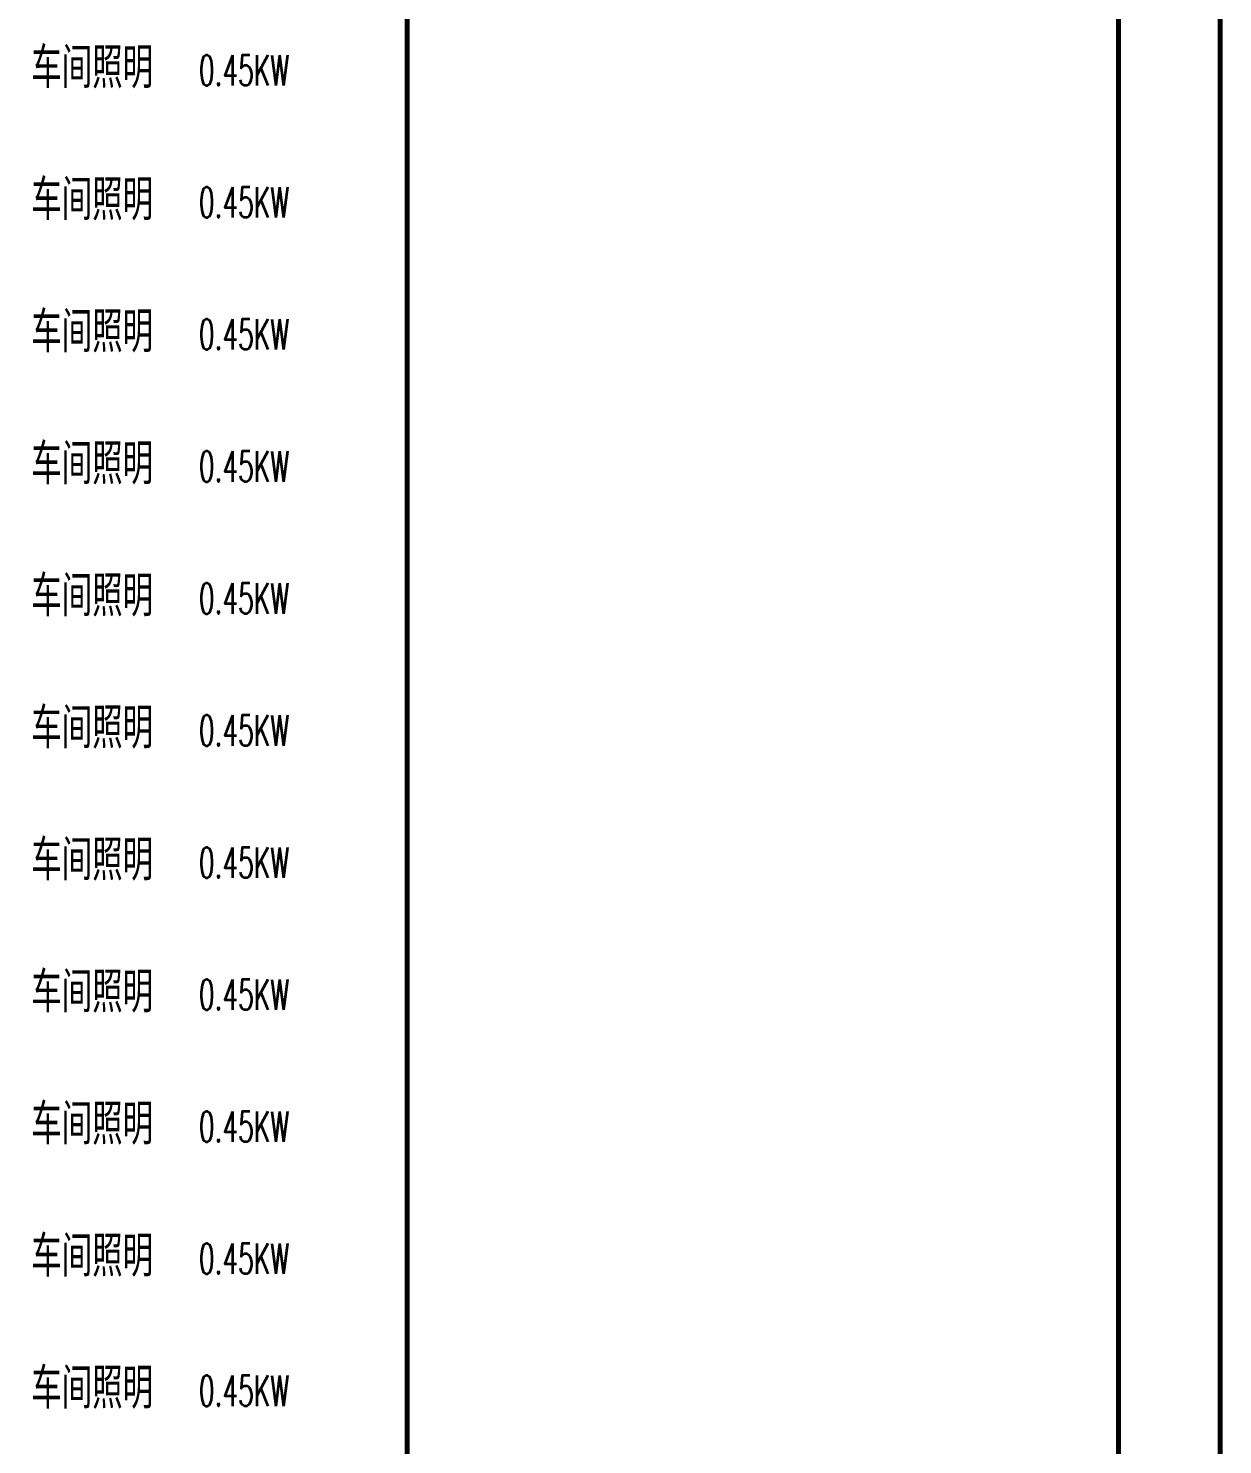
# Model space of a CAD drawing. Extents: x -1396510 to 1250330, y -1892470 to 1623980.
# Drawn here: x -583127 to -571375, y -646444 to -632500 of the extents above; entities that cross this region are included whole.
import ezdxf
from ezdxf.enums import TextEntityAlignment as Align

# ---------------------------------------------------------------- set-up
doc = ezdxf.new("R2010")
doc.units = 0
doc.header["$LTSCALE"] = 1000
doc.header["$MEASUREMENT"] = 0
doc.layers.get('Defpoints').update_dxf_attribs({"color": 210})
doc.layers.add('0-cxFrame', color=155, linetype='Continuous')
doc.layers.add('电气系统图', color=7, linetype='Continuous')
doc.layers.add('0-cxText', color=131, linetype='Continuous', lineweight=25)
doc.styles.add('_TEL_DIM', font='SIMPLEX', dxfattribs={"width": 0.8, "height": 3.5, "bigfont": 'HZTXT'})
doc.styles.add('cx_tuming', font='simhei.ttf')
doc.styles.add('cx_tuqian1', font='')
doc.styles.add('黑体', font='simhei.ttf', dxfattribs={"height": 12})
doc.styles.get('cx_tuqian1').set_extended_font_data('SimSun')

# ---------------------------------------------------------------- blocks, each defined once
blk = doc.blocks.new('zjcx_T1(Dragon)')
at = {"layer": '0-cxFrame', "const_width": 50}
blk.add_lwpolyline([(-7000, 0), (0, 0), (0, 57400), (-7000, 57400)], close=True, dxfattribs=at)
blk = doc.blocks.new('TK22.A1 L(Dragon)')
at = {"layer": '0-cxFrame', "color": 7, "const_width": 0.5}
blk.add_lwpolyline([(0, 0), (-841, 0), (-841, 594), (0, 594)], close=True, dxfattribs=at)
at = {"layer": '0-cxFrame', "const_width": 0.5}
for points in [[(-80, 10), (-821, 10), (-821, 584), (-80, 584)], [(-10, 10), (-80, 10), (-80, 584), (-10, 584)]]:
    blk.add_lwpolyline(points, close=True, dxfattribs=at)
at = {"layer": '0-cxFrame', "xscale": 0.01, "yscale": 0.01, "zscale": 0.01}
blk.add_blockref('zjcx_T1(Dragon)', (-10, 10), dxfattribs=at)
at = {"style": '黑体', "flags": 4}
blk.add_attdef('图幅', text='', height=3.3, dxfattribs=at).set_placement((-40, 3), align=Align.RIGHT)
at = {"layer": '0-cxText', "flags": 4}
for tag, height, style, p in [('建设单位', 3.5, 'cx_tuming', (-45, 240)), ('项目名称', 3.5, 'cx_tuming', (-45, 210)), ('子项名称', 3.5, 'cx_tuming', (-45, 180)), ('工程编号', 3.3, 'cx_tuqian1', (-35, 165)), ('图名1', 3.5, 'cx_tuming', (-45, 87)), ('图名2', 3.5, 'cx_tuming', (-45, 79)), ('图名3', 3.5, 'cx_tuming', (-45, 71)), ('出图日期', 3.3, 'cx_tuqian1', (-39, 60)), ('专业', 3.3, 'cx_tuqian1', (-55, 52)), ('版次', 3.3, 'cx_tuqian1', (-20, 44)), ('图号', 3.3, 'cx_tuqian1', (-55, 44))]:
    blk.add_attdef(tag, text='', height=height, dxfattribs=dict(at, style=style)).set_placement(p, align=Align.MIDDLE)
at = {"layer": 'Defpoints', "color": 6, "flags": 4}
for tag, height, style, p in [('tufu', 3.3, '黑体', (-12, 12)), ('dwfname', 4, 'cx_tuqian1', (-80, 3))]:
    blk.add_attdef(tag, text='', height=height, dxfattribs=dict(at, style=style)).set_placement(p, align=Align.RIGHT)

msp = doc.modelspace()

# ---------------------------------------------------------------- block references
at = {"layer": '0-cxFrame', "xscale": 100, "yscale": 100, "zscale": 100}
msp.add_blockref('TK22.A1 L(Dragon)', (-571400, -675740), dxfattribs=at)

# ---------------------------------------------------------------- texts
at = {"layer": '电气系统图', "style": '_TEL_DIM'}
for s, height, width, p in [('车间照明', 400, 0.75, (-583099.1, -633088.3)), ('0.45KW', 300, 0.6, (-581448.8, -633063.3)), ('车间照明', 400, 0.75, (-583099.1, -634388.3)), ('0.45KW', 300, 0.6, (-581448.8, -634363.3)), ('车间照明', 400, 0.75, (-583099.1, -635688.3)), ('0.45KW', 300, 0.6, (-581448.8, -635663.3)), ('车间照明', 400, 0.75, (-583099.1, -636988.3)), ('0.45KW', 300, 0.6, (-581448.8, -636963.3)), ('车间照明', 400, 0.75, (-583099.1, -638288.3)), ('0.45KW', 300, 0.6, (-581448.8, -638263.3)), ('车间照明', 400, 0.75, (-583099.2, -639588.3)), ('0.45KW', 300, 0.6, (-581448.8, -639563.3)), ('车间照明', 400, 0.75, (-583099.2, -640888.3)), ('0.45KW', 300, 0.6, (-581448.8, -640863.3)), ('车间照明', 400, 0.75, (-583099.2, -642188.3)), ('0.45KW', 300, 0.6, (-581448.8, -642163.3)), ('车间照明', 400, 0.75, (-583099.2, -643488.3)), ('0.45KW', 300, 0.6, (-581448.8, -643463.3)), ('车间照明', 400, 0.75, (-583099.2, -644788.3)), ('0.45KW', 300, 0.6, (-581448.8, -644763.3)), ('车间照明', 400, 0.75, (-583099.2, -646088.3)), ('0.45KW', 300, 0.6, (-581448.8, -646063.3))]:
    msp.add_text(s, height=height, dxfattribs=dict(at, width=width)).set_placement(p)

doc.saveas('drawing.dxf')
